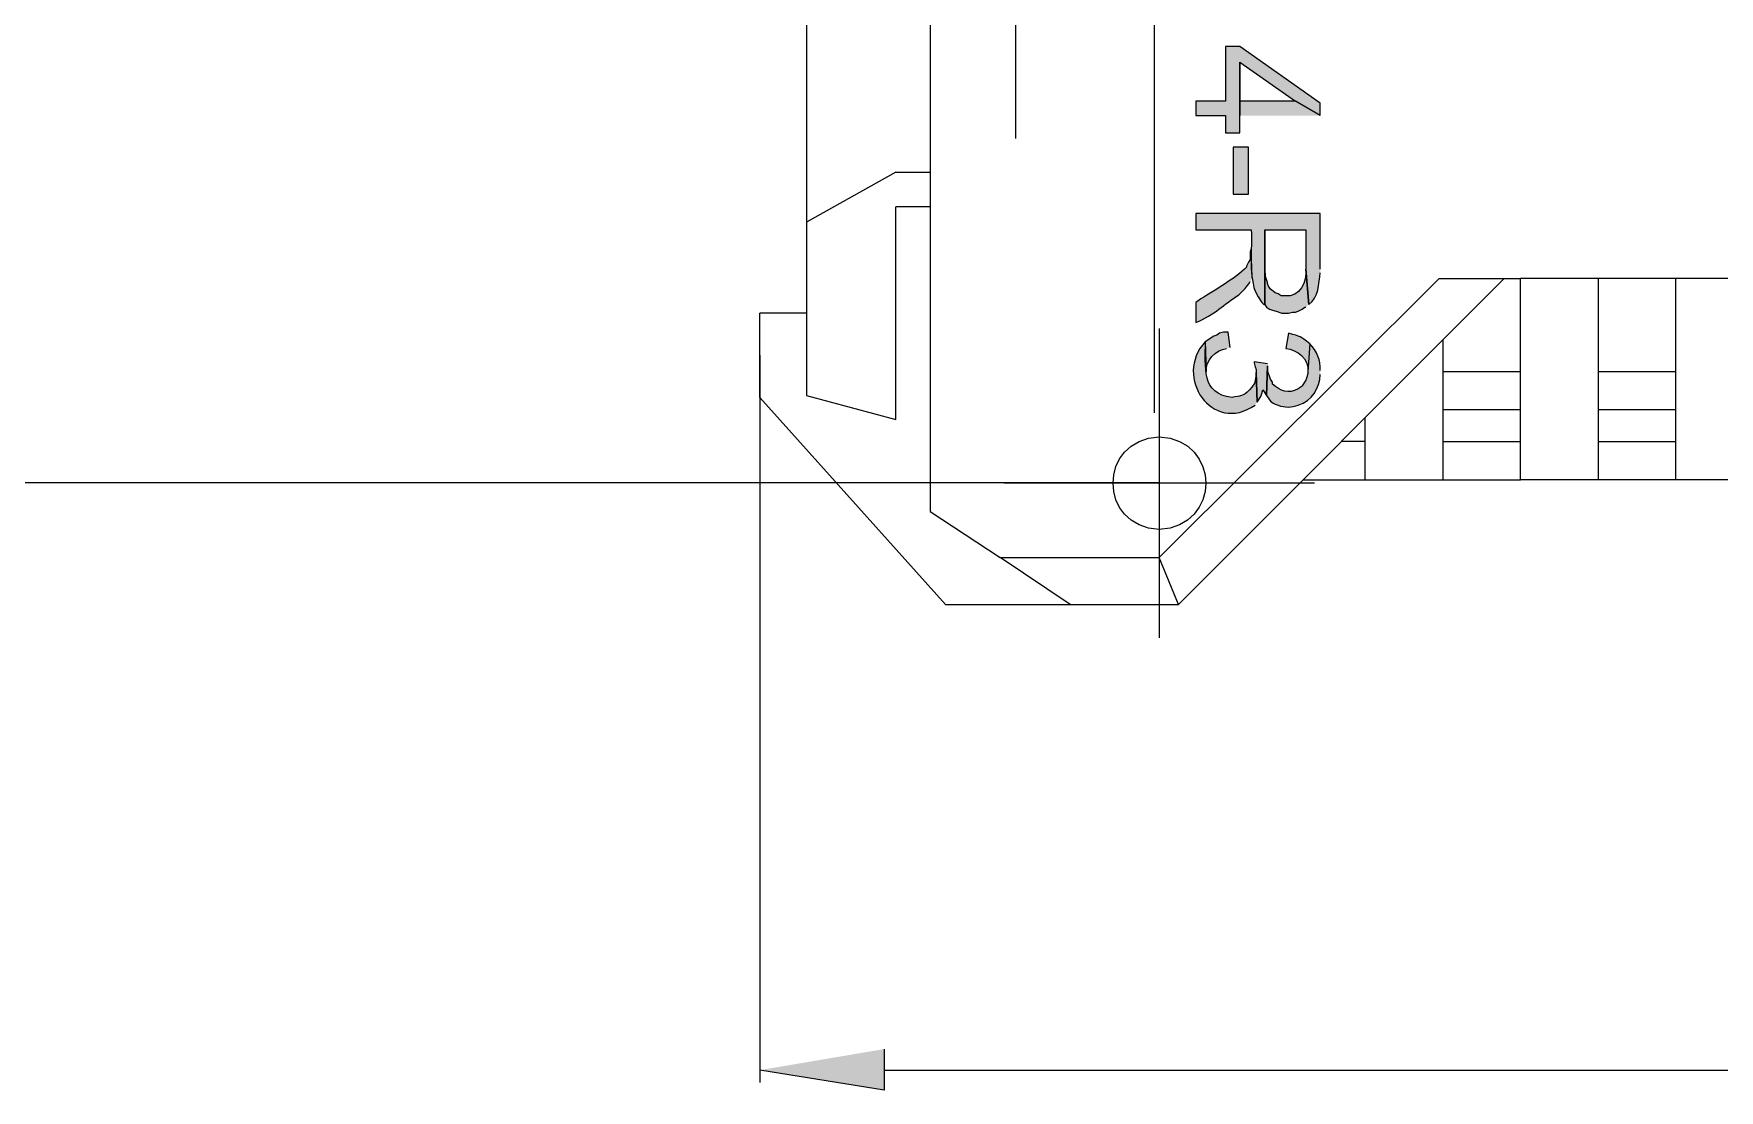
# Model space of a CAD drawing. Header units: inches. Extents: x 3 to 207, y 6 to 294.
# Drawn here: x 51.78 to 89.01, y 159.2 to 182.54 of the extents above; entities that cross this region are included whole.
import ezdxf

# ---------------------------------------------------------------- set-up
doc = ezdxf.new("R2010")
doc.units = ezdxf.units.IN
doc.header["$MEASUREMENT"] = 0
doc.layers.add('图层 1', color=7, linetype='Continuous')

msp = doc.modelspace()

# ---------------------------------------------------------------- hatches: boundary and pattern name
at = {"layer": '图层 1', "true_color": 0xffffff}
for points in [[(80.2, 180.728), (80.2, 181.003), (78.422, 182.252), (78.105, 182.252), (78.105, 181.046), (77.449, 181.046), (77.449, 180.728), (78.105, 180.728), (78.105, 180.347), (78.422, 180.347), (78.422, 181.913), (79.65, 181.046)], [(80.2, 180.728), (79.65, 181.046), (78.422, 181.046), (78.422, 181.913), (78.422, 180.728)], [(79.036, 175.246), (78.74, 175.288), (78.74, 175.267), (78.761, 175.182), (78.782, 175.119), (78.782, 175.055), (78.803, 174.399), (78.888, 174.526), (78.909, 174.59), (78.931, 174.674), (79.015, 174.547), (79.036, 175.204)], [(70.57, 160.112), (70.57, 159.201), (67.818, 159.646)]]:
    msp.add_hatch(color=7, dxfattribs=at).paths.add_polyline_path(points)
h = msp.add_hatch(color=7, dxfattribs=at)
h.dxf.hatch_style = 2
h.paths.add_polyline_path([(78.274, 178.992), (78.613, 178.992), (78.613, 180.029), (78.274, 180.029)])
h = msp.add_hatch(color=7, dxfattribs=at)
edge = h.paths.add_edge_path()
edge.add_spline(control_points=[(80.2, 177.341), (80.2, 177.341), (80.2, 178.569), (80.2, 178.569), (80.2, 178.569), (77.449, 178.569), (77.449, 178.569), (77.449, 178.569), (77.449, 178.209), (77.449, 178.209), (77.449, 178.209), (78.677, 178.209), (78.677, 178.209), (78.701, 177.761), (78.612, 177.287), (78.761, 176.854), (78.761, 176.854), (78.825, 176.728), (78.825, 176.728), (78.825, 176.728), (78.909, 176.601), (78.909, 176.601), (78.909, 176.601), (78.952, 176.558), (78.952, 176.558), (78.952, 176.558), (78.973, 176.558), (78.973, 176.558), (78.973, 176.558), (78.973, 178.209), (78.973, 178.209), (78.973, 178.209), (79.883, 178.209), (79.883, 178.209), (79.883, 178.209), (79.883, 177.341), (79.883, 177.341), (79.883, 177.341), (79.947, 176.558), (79.947, 176.558), (80.169, 176.71), (80.163, 177.02), (80.2, 177.257)], knot_values=[0, 0, 0, 0, 0.352778, 0.352778, 0.352778, 0.705556, 0.705556, 0.705556, 1.058333, 1.058333, 1.058333, 1.411111, 1.411111, 1.411111, 1.763889, 1.763889, 1.763889, 2.116667, 2.116667, 2.116667, 2.469444, 2.469444, 2.469444, 2.822222, 2.822222, 2.822222, 3.175, 3.175, 3.175, 3.527778, 3.527778, 3.527778, 3.880556, 3.880556, 3.880556, 4.233333, 4.233333, 4.233333, 4.586111, 4.586111, 4.586111, 4.938889, 4.938889, 4.938889, 4.938889], degree=3, periodic=0)
edge.add_line((80.2, 177.257), (80.2, 177.341))
h = msp.add_hatch(color=7, dxfattribs=at)
edge = h.paths.add_edge_path()
edge.add_spline(control_points=[(79.947, 176.558), (79.947, 176.558), (79.883, 177.341), (79.883, 177.341), (79.907, 177.063), (79.755, 176.705), (79.417, 176.749), (79.417, 176.749), (79.333, 176.749), (79.333, 176.749), (79.333, 176.749), (79.269, 176.791), (79.269, 176.791), (79.269, 176.791), (79.206, 176.812), (79.206, 176.812), (79.206, 176.812), (79.163, 176.854), (79.163, 176.854), (79.163, 176.854), (79.1, 176.897), (79.1, 176.897), (79.1, 176.897), (79.058, 176.96), (79.058, 176.96), (79.058, 176.96), (79.036, 177.024), (79.036, 177.024), (79.036, 177.024), (79.036, 177.045), (79.036, 177.045), (79.036, 177.045), (79.015, 177.109), (79.015, 177.109), (79.015, 177.109), (78.994, 177.172), (78.994, 177.172), (78.994, 177.172), (78.994, 177.236), (78.994, 177.236), (78.994, 177.236), (78.973, 177.32), (78.973, 177.32), (78.973, 177.32), (78.973, 178.209), (78.973, 178.209), (78.973, 178.209), (78.973, 176.558), (78.973, 176.558), (78.973, 176.558), (79.015, 176.495), (79.015, 176.495), (79.015, 176.495), (79.079, 176.452), (79.079, 176.452), (79.079, 176.452), (79.142, 176.431), (79.142, 176.431), (79.142, 176.431), (79.227, 176.41), (79.227, 176.41), (79.227, 176.41), (79.354, 176.368), (79.354, 176.368), (79.354, 176.368), (79.502, 176.368), (79.502, 176.368), (79.502, 176.368), (79.587, 176.389), (79.587, 176.389), (79.587, 176.389), (79.65, 176.389), (79.65, 176.389), (79.65, 176.389), (79.714, 176.41), (79.714, 176.41), (79.714, 176.41), (79.798, 176.452), (79.798, 176.452), (79.798, 176.452), (79.862, 176.495), (79.862, 176.495), (79.862, 176.495), (79.883, 176.495), (79.883, 176.495)], knot_values=[0, 0, 0, 0, 0.352778, 0.352778, 0.352778, 0.705556, 0.705556, 0.705556, 1.058333, 1.058333, 1.058333, 1.411111, 1.411111, 1.411111, 1.763889, 1.763889, 1.763889, 2.116667, 2.116667, 2.116667, 2.469444, 2.469444, 2.469444, 2.822222, 2.822222, 2.822222, 3.175, 3.175, 3.175, 3.527778, 3.527778, 3.527778, 3.880556, 3.880556, 3.880556, 4.233333, 4.233333, 4.233333, 4.586111, 4.586111, 4.586111, 4.938889, 4.938889, 4.938889, 5.291667, 5.291667, 5.291667, 5.644444, 5.644444, 5.644444, 5.997222, 5.997222, 5.997222, 6.35, 6.35, 6.35, 6.702778, 6.702778, 6.702778, 7.055556, 7.055556, 7.055556, 7.408333, 7.408333, 7.408333, 7.761111, 7.761111, 7.761111, 8.113889, 8.113889, 8.113889, 8.466667, 8.466667, 8.466667, 8.819444, 8.819444, 8.819444, 9.172222, 9.172222, 9.172222, 9.525, 9.525, 9.525, 9.877778, 9.877778, 9.877778, 9.877778], degree=3, periodic=0)
edge.add_line((79.883, 176.495), (79.947, 176.558))
h = msp.add_hatch(color=7, dxfattribs=at)
edge = h.paths.add_edge_path()
edge.add_spline(control_points=[(78.698, 177.151), (78.698, 177.151), (78.677, 177.786), (78.677, 177.786), (78.677, 177.786), (78.655, 177.722), (78.655, 177.722), (78.655, 177.722), (78.655, 177.553), (78.655, 177.553), (78.655, 177.553), (78.613, 177.49), (78.613, 177.49), (78.613, 177.49), (78.571, 177.405), (78.571, 177.405), (78.571, 177.405), (78.571, 177.384), (78.571, 177.384), (78.571, 177.384), (78.528, 177.341), (78.528, 177.341), (78.249, 177.075), (77.729, 176.8), (77.449, 176.601), (77.449, 176.601), (77.449, 176.156), (77.449, 176.156), (77.879, 176.337), (78.064, 176.559), (78.401, 176.77), (78.52, 176.892), (78.566, 176.915), (78.655, 177.066)], knot_values=[0, 0, 0, 0, 0.352778, 0.352778, 0.352778, 0.705556, 0.705556, 0.705556, 1.058333, 1.058333, 1.058333, 1.411111, 1.411111, 1.411111, 1.763889, 1.763889, 1.763889, 2.116667, 2.116667, 2.116667, 2.469444, 2.469444, 2.469444, 2.822222, 2.822222, 2.822222, 3.175, 3.175, 3.175, 3.527778, 3.527778, 3.527778, 3.880556, 3.880556, 3.880556, 3.880556], degree=3, periodic=0)
edge.add_line((78.655, 177.066), (78.698, 177.151))
h = msp.add_hatch(color=7, dxfattribs=at)
edge = h.paths.add_edge_path()
edge.add_spline(control_points=[(78.211, 175.606), (78.211, 175.606), (78.169, 175.944), (78.169, 175.944), (78.169, 175.944), (78.063, 175.944), (78.063, 175.944), (78.063, 175.944), (77.978, 175.923), (77.978, 175.923), (77.978, 175.923), (77.914, 175.881), (77.914, 175.881), (77.914, 175.881), (77.851, 175.86), (77.851, 175.86), (77.851, 175.86), (77.661, 175.733), (77.661, 175.733), (77.661, 175.733), (77.682, 175.076), (77.682, 175.076), (77.665, 175.318), (77.885, 175.555), (78.126, 175.585)], knot_values=[0, 0, 0, 0, 0.352778, 0.352778, 0.352778, 0.705556, 0.705556, 0.705556, 1.058333, 1.058333, 1.058333, 1.411111, 1.411111, 1.411111, 1.763889, 1.763889, 1.763889, 2.116667, 2.116667, 2.116667, 2.469444, 2.469444, 2.469444, 2.822222, 2.822222, 2.822222, 2.822222], degree=3, periodic=0)
edge.add_line((78.126, 175.585), (78.211, 175.606))
h = msp.add_hatch(color=7, dxfattribs=at)
edge = h.paths.add_edge_path()
edge.add_spline(control_points=[(79.968, 175.69), (79.743, 175.864), (79.778, 175.843), (79.502, 175.923), (79.502, 175.923), (79.439, 175.585), (79.439, 175.585), (79.685, 175.56), (79.957, 175.362), (79.925, 175.076)], knot_values=[0, 0, 0, 0, 0.352778, 0.352778, 0.352778, 0.705556, 0.705556, 0.705556, 1.058333, 1.058333, 1.058333, 1.058333], degree=3, periodic=0)
edge.add_line((79.925, 175.076), (79.968, 175.69))
h = msp.add_hatch(color=7, dxfattribs=at)
edge = h.paths.add_edge_path()
edge.add_spline(control_points=[(78.803, 174.399), (78.803, 174.399), (78.782, 175.055), (78.782, 175.055), (78.751, 174.831), (78.796, 174.85), (78.634, 174.674), (78.494, 174.511), (78.434, 174.547), (78.253, 174.505), (77.559, 174.572), (77.671, 175.186), (77.661, 175.733), (76.937, 174.97), (77.819, 173.674), (78.761, 174.336)], knot_values=[0, 0, 0, 0, 0.352778, 0.352778, 0.352778, 0.705556, 0.705556, 0.705556, 1.058333, 1.058333, 1.058333, 1.411111, 1.411111, 1.411111, 1.763889, 1.763889, 1.763889, 1.763889], degree=3, periodic=0)
edge.add_line((78.761, 174.336), (78.803, 174.399))
h = msp.add_hatch(color=7, dxfattribs=at)
edge = h.paths.add_edge_path()
edge.add_spline(control_points=[(80.2, 175.098), (80.217, 175.331), (80.125, 175.524), (79.968, 175.69), (79.968, 175.69), (79.925, 175.076), (79.925, 175.076), (79.925, 175.076), (79.925, 175.034), (79.925, 175.034), (79.925, 175.034), (79.904, 174.95), (79.904, 174.95), (79.904, 174.95), (79.883, 174.886), (79.883, 174.886), (79.883, 174.886), (79.798, 174.759), (79.798, 174.759), (79.798, 174.759), (79.777, 174.738), (79.777, 174.738), (79.777, 174.738), (79.714, 174.696), (79.714, 174.696), (79.485, 174.577), (79.33, 174.636), (79.142, 174.801), (79.142, 174.801), (79.142, 174.844), (79.142, 174.844), (79.142, 174.844), (79.1, 174.907), (79.1, 174.907), (79.1, 174.907), (79.079, 174.971), (79.079, 174.971), (79.079, 174.971), (79.058, 175.034), (79.058, 175.034), (79.058, 175.034), (79.036, 175.119), (79.036, 175.119), (79.036, 175.119), (79.036, 175.204), (79.036, 175.204), (79.036, 175.204), (79.015, 174.547), (79.015, 174.547), (79.015, 174.547), (79.1, 174.42), (79.1, 174.42), (79.1, 174.42), (79.163, 174.378), (79.163, 174.378), (79.163, 174.378), (79.206, 174.357), (79.206, 174.357), (79.206, 174.357), (79.269, 174.336), (79.269, 174.336), (79.412, 174.271), (79.57, 174.283), (79.714, 174.336), (80.016, 174.432), (80.187, 174.703), (80.2, 175.013)], knot_values=[0, 0, 0, 0, 0.352778, 0.352778, 0.352778, 0.705556, 0.705556, 0.705556, 1.058333, 1.058333, 1.058333, 1.411111, 1.411111, 1.411111, 1.763889, 1.763889, 1.763889, 2.116667, 2.116667, 2.116667, 2.469444, 2.469444, 2.469444, 2.822222, 2.822222, 2.822222, 3.175, 3.175, 3.175, 3.527778, 3.527778, 3.527778, 3.880556, 3.880556, 3.880556, 4.233333, 4.233333, 4.233333, 4.586111, 4.586111, 4.586111, 4.938889, 4.938889, 4.938889, 5.291667, 5.291667, 5.291667, 5.644444, 5.644444, 5.644444, 5.997222, 5.997222, 5.997222, 6.35, 6.35, 6.35, 6.702778, 6.702778, 6.702778, 7.055556, 7.055556, 7.055556, 7.408333, 7.408333, 7.408333, 7.761111, 7.761111, 7.761111, 7.761111], degree=3, periodic=0)
edge.add_line((80.2, 175.013), (80.2, 175.098))

# ---------------------------------------------------------------- linework, layer by layer
at = {"layer": '图层 1', "color": 7, "lineweight": 13, "true_color": 0xffffff}
for points in [[(71.586, 213.812), (71.586, 171.986)], [(68.855, 184.623), (68.855, 178.379)], [(70.824, 179.479), (68.855, 178.379)], [(70.824, 179.479), (71.586, 179.479)], [(71.586, 178.717), (70.824, 178.717)], [(70.824, 174.018), (70.824, 178.717)], [(68.855, 178.379), (68.855, 174.547)], [(74.676, 169.933), (77.068, 169.933), (76.644, 170.97), (82.825, 177.13)], [(84.264, 177.13), (77.068, 169.933)], [(82.825, 177.13), (84.624, 177.13)], [(89.768, 177.13), (84.624, 177.13)], [(84.624, 172.685), (84.624, 177.13)], [(86.339, 177.13), (86.339, 172.685)], [(88.053, 172.685), (88.053, 177.13)], [(68.855, 176.368), (67.818, 176.368)], [(71.924, 169.933), (67.818, 174.505), (67.818, 176.368)], [(82.91, 175.775), (82.91, 172.685)], [(82.91, 175.076), (84.624, 175.076)], [(86.339, 175.076), (88.053, 175.076)], [(68.855, 174.547), (70.824, 174.018)], [(79.819, 172.685), (81.195, 172.685), (81.195, 174.061)], [(84.624, 174.23), (82.91, 174.23)], [(88.053, 174.23), (86.339, 174.23)], [(81.195, 173.531), (80.666, 173.531)], [(82.91, 173.531), (84.624, 173.531)], [(86.339, 173.531), (88.053, 173.531)], [(81.195, 172.685), (82.91, 172.685)], [(82.91, 172.685), (84.624, 172.685)], [(88.053, 172.685), (84.624, 172.685)], [(89.768, 172.685), (88.053, 172.685)], [(71.586, 171.986), (73.131, 170.97), (76.644, 170.97)], [(74.676, 169.933), (73.131, 170.97)], [(71.924, 169.933), (74.676, 169.933)]]:
    msp.add_lwpolyline(points, dxfattribs=at)
at = {"layer": '图层 1', "color": 7, "lineweight": 25, "true_color": 0xffffff}
for points in [[(73.469, 187.078), (73.469, 180.22)], [(76.539, 174.166), (76.539, 183.099), (81.238, 186.062)], [(76.644, 176.029), (76.644, 169.192)], [(67.818, 175.436), (67.818, 159.371)], [(76.644, 172.621), (44.492, 172.621)], [(73.216, 172.621), (80.073, 172.621)], [(70.57, 159.646), (142.896, 159.646)]]:
    msp.add_lwpolyline(points, dxfattribs=at)
at = {"layer": '图层 1', "lineweight": 0}
for points in [[(80.2, 180.728), (80.2, 181.003), (78.422, 182.252), (78.105, 182.252), (78.105, 181.046), (77.449, 181.046), (77.449, 180.728), (78.105, 180.728), (78.105, 180.347), (78.422, 180.347), (78.422, 181.913), (79.65, 181.046)], [(80.2, 180.728), (79.65, 181.046), (78.422, 181.046), (78.422, 181.913), (78.422, 180.728)], [(78.274, 178.992), (78.613, 178.992), (78.613, 180.029), (78.274, 180.029), (78.274, 178.992)], [(79.036, 175.246), (78.74, 175.288), (78.74, 175.267), (78.761, 175.182), (78.782, 175.119), (78.782, 175.055), (78.803, 174.399), (78.888, 174.526), (78.909, 174.59), (78.931, 174.674), (79.015, 174.547), (79.036, 175.204)], [(70.57, 160.112), (70.57, 159.201), (67.818, 159.646)]]:
    msp.add_lwpolyline(points, dxfattribs=at)
for points, knots in [([(80.2, 177.341), (80.2, 177.341), (80.2, 178.569), (80.2, 178.569), (80.2, 178.569), (77.449, 178.569), (77.449, 178.569), (77.449, 178.569), (77.449, 178.209), (77.449, 178.209), (77.449, 178.209), (78.677, 178.209), (78.677, 178.209), (78.701, 177.761), (78.612, 177.287), (78.761, 176.854), (78.761, 176.854), (78.825, 176.728), (78.825, 176.728), (78.825, 176.728), (78.909, 176.601), (78.909, 176.601), (78.909, 176.601), (78.952, 176.558), (78.952, 176.558), (78.952, 176.558), (78.973, 176.558), (78.973, 176.558), (78.973, 176.558), (78.973, 178.209), (78.973, 178.209), (78.973, 178.209), (79.883, 178.209), (79.883, 178.209), (79.883, 178.209), (79.883, 177.341), (79.883, 177.341), (79.883, 177.341), (79.947, 176.558), (79.947, 176.558), (80.169, 176.71), (80.163, 177.02), (80.2, 177.257)], [0, 0, 0, 0, 1, 1, 1, 2, 2, 2, 3, 3, 3, 4, 4, 4, 5, 5, 5, 6, 6, 6, 7, 7, 7, 8, 8, 8, 9, 9, 9, 10, 10, 10, 11, 11, 11, 12, 12, 12, 13, 13, 13, 14, 14, 14, 14]), ([(79.947, 176.558), (79.947, 176.558), (79.883, 177.341), (79.883, 177.341), (79.907, 177.063), (79.755, 176.705), (79.417, 176.749), (79.417, 176.749), (79.333, 176.749), (79.333, 176.749), (79.333, 176.749), (79.269, 176.791), (79.269, 176.791), (79.269, 176.791), (79.206, 176.812), (79.206, 176.812), (79.206, 176.812), (79.163, 176.854), (79.163, 176.854), (79.163, 176.854), (79.1, 176.897), (79.1, 176.897), (79.1, 176.897), (79.058, 176.96), (79.058, 176.96), (79.058, 176.96), (79.036, 177.024), (79.036, 177.024), (79.036, 177.024), (79.036, 177.045), (79.036, 177.045), (79.036, 177.045), (79.015, 177.109), (79.015, 177.109), (79.015, 177.109), (78.994, 177.172), (78.994, 177.172), (78.994, 177.172), (78.994, 177.236), (78.994, 177.236), (78.994, 177.236), (78.973, 177.32), (78.973, 177.32), (78.973, 177.32), (78.973, 178.209), (78.973, 178.209), (78.973, 178.209), (78.973, 176.558), (78.973, 176.558), (78.973, 176.558), (79.015, 176.495), (79.015, 176.495), (79.015, 176.495), (79.079, 176.452), (79.079, 176.452), (79.079, 176.452), (79.142, 176.431), (79.142, 176.431), (79.142, 176.431), (79.227, 176.41), (79.227, 176.41), (79.227, 176.41), (79.354, 176.368), (79.354, 176.368), (79.354, 176.368), (79.502, 176.368), (79.502, 176.368), (79.502, 176.368), (79.587, 176.389), (79.587, 176.389), (79.587, 176.389), (79.65, 176.389), (79.65, 176.389), (79.65, 176.389), (79.714, 176.41), (79.714, 176.41), (79.714, 176.41), (79.798, 176.452), (79.798, 176.452), (79.798, 176.452), (79.862, 176.495), (79.862, 176.495), (79.862, 176.495), (79.883, 176.495), (79.883, 176.495)], [0, 0, 0, 0, 1, 1, 1, 2, 2, 2, 3, 3, 3, 4, 4, 4, 5, 5, 5, 6, 6, 6, 7, 7, 7, 8, 8, 8, 9, 9, 9, 10, 10, 10, 11, 11, 11, 12, 12, 12, 13, 13, 13, 14, 14, 14, 15, 15, 15, 16, 16, 16, 17, 17, 17, 18, 18, 18, 19, 19, 19, 20, 20, 20, 21, 21, 21, 22, 22, 22, 23, 23, 23, 24, 24, 24, 25, 25, 25, 26, 26, 26, 27, 27, 27, 28, 28, 28, 28]), ([(78.698, 177.151), (78.698, 177.151), (78.677, 177.786), (78.677, 177.786), (78.677, 177.786), (78.655, 177.722), (78.655, 177.722), (78.655, 177.722), (78.655, 177.553), (78.655, 177.553), (78.655, 177.553), (78.613, 177.49), (78.613, 177.49), (78.613, 177.49), (78.571, 177.405), (78.571, 177.405), (78.571, 177.405), (78.571, 177.384), (78.571, 177.384), (78.571, 177.384), (78.528, 177.341), (78.528, 177.341), (78.249, 177.075), (77.729, 176.8), (77.449, 176.601), (77.449, 176.601), (77.449, 176.156), (77.449, 176.156), (77.879, 176.337), (78.064, 176.559), (78.401, 176.77), (78.52, 176.892), (78.566, 176.915), (78.655, 177.066)], [0, 0, 0, 0, 1, 1, 1, 2, 2, 2, 3, 3, 3, 4, 4, 4, 5, 5, 5, 6, 6, 6, 7, 7, 7, 8, 8, 8, 9, 9, 9, 10, 10, 10, 11, 11, 11, 11]), ([(78.211, 175.606), (78.211, 175.606), (78.169, 175.944), (78.169, 175.944), (78.169, 175.944), (78.063, 175.944), (78.063, 175.944), (78.063, 175.944), (77.978, 175.923), (77.978, 175.923), (77.978, 175.923), (77.914, 175.881), (77.914, 175.881), (77.914, 175.881), (77.851, 175.86), (77.851, 175.86), (77.851, 175.86), (77.661, 175.733), (77.661, 175.733), (77.661, 175.733), (77.682, 175.076), (77.682, 175.076), (77.665, 175.318), (77.885, 175.555), (78.126, 175.585)], [0, 0, 0, 0, 1, 1, 1, 2, 2, 2, 3, 3, 3, 4, 4, 4, 5, 5, 5, 6, 6, 6, 7, 7, 7, 8, 8, 8, 8]), ([(79.968, 175.69), (79.743, 175.864), (79.778, 175.843), (79.502, 175.923), (79.502, 175.923), (79.439, 175.585), (79.439, 175.585), (79.685, 175.56), (79.957, 175.362), (79.925, 175.076)], [0, 0, 0, 0, 1, 1, 1, 2, 2, 2, 3, 3, 3, 3]), ([(78.803, 174.399), (78.803, 174.399), (78.782, 175.055), (78.782, 175.055), (78.751, 174.831), (78.796, 174.85), (78.634, 174.674), (78.494, 174.511), (78.434, 174.547), (78.253, 174.505), (77.559, 174.572), (77.671, 175.186), (77.661, 175.733), (76.937, 174.97), (77.819, 173.674), (78.761, 174.336)], [0, 0, 0, 0, 1, 1, 1, 2, 2, 2, 3, 3, 3, 4, 4, 4, 5, 5, 5, 5]), ([(80.2, 175.098), (80.217, 175.331), (80.125, 175.524), (79.968, 175.69), (79.968, 175.69), (79.925, 175.076), (79.925, 175.076), (79.925, 175.076), (79.925, 175.034), (79.925, 175.034), (79.925, 175.034), (79.904, 174.95), (79.904, 174.95), (79.904, 174.95), (79.883, 174.886), (79.883, 174.886), (79.883, 174.886), (79.798, 174.759), (79.798, 174.759), (79.798, 174.759), (79.777, 174.738), (79.777, 174.738), (79.777, 174.738), (79.714, 174.696), (79.714, 174.696), (79.485, 174.577), (79.33, 174.636), (79.142, 174.801), (79.142, 174.801), (79.142, 174.844), (79.142, 174.844), (79.142, 174.844), (79.1, 174.907), (79.1, 174.907), (79.1, 174.907), (79.079, 174.971), (79.079, 174.971), (79.079, 174.971), (79.058, 175.034), (79.058, 175.034), (79.058, 175.034), (79.036, 175.119), (79.036, 175.119), (79.036, 175.119), (79.036, 175.204), (79.036, 175.204), (79.036, 175.204), (79.015, 174.547), (79.015, 174.547), (79.015, 174.547), (79.1, 174.42), (79.1, 174.42), (79.1, 174.42), (79.163, 174.378), (79.163, 174.378), (79.163, 174.378), (79.206, 174.357), (79.206, 174.357), (79.206, 174.357), (79.269, 174.336), (79.269, 174.336), (79.412, 174.271), (79.57, 174.283), (79.714, 174.336), (80.016, 174.432), (80.187, 174.703), (80.2, 175.013)], [0, 0, 0, 0, 1, 1, 1, 2, 2, 2, 3, 3, 3, 4, 4, 4, 5, 5, 5, 6, 6, 6, 7, 7, 7, 8, 8, 8, 9, 9, 9, 10, 10, 10, 11, 11, 11, 12, 12, 12, 13, 13, 13, 14, 14, 14, 15, 15, 15, 16, 16, 16, 17, 17, 17, 18, 18, 18, 19, 19, 19, 20, 20, 20, 21, 21, 21, 22, 22, 22, 22])]:
    msp.add_open_spline(points, degree=3, knots=knots, dxfattribs=at)
at = {"layer": '图层 1', "color": 7, "lineweight": 13, "true_color": 0xffffff}
msp.add_open_spline([(76.644, 171.584), (78.015, 171.656), (78.017, 173.565), (76.644, 173.637), (75.282, 173.574), (75.281, 171.647), (76.644, 171.584)], degree=3, knots=[0, 0, 0, 0, 1, 1, 1, 2, 2, 2, 2], dxfattribs=at)

doc.saveas('drawing.dxf')
